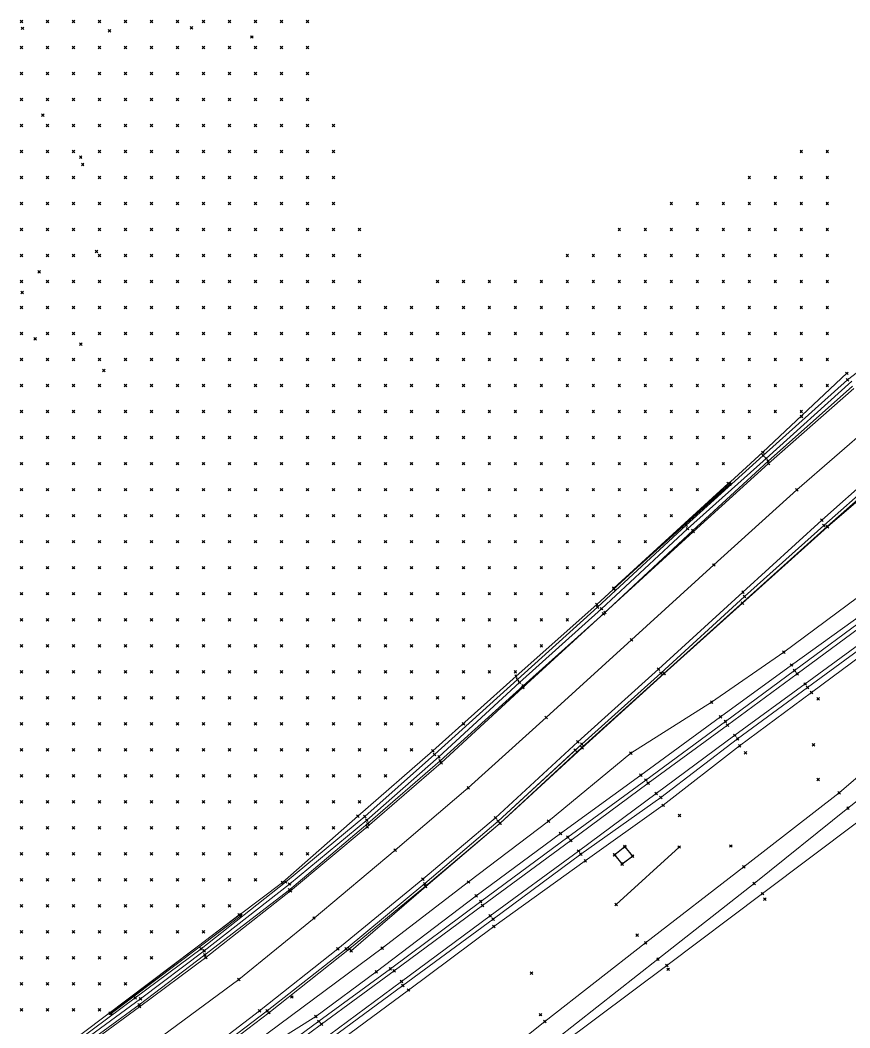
# Model space of a CAD drawing. Header units: metres. Extents: x 441556 to 446409, y 432338 to 461058.
# Drawn here: x 444932.2 to 445027.9, y 443025 to 443141.2 of the extents above; entities that cross this region are included whole.
import ezdxf

# ---------------------------------------------------------------- set-up
doc = ezdxf.new("R2010")
doc.units = ezdxf.units.M
doc.header["$MEASUREMENT"] = 0
doc.header["$PDMODE"] = 35
doc.header["$PDSIZE"] = 0.15
for name, color, linetype, lineweight in [('DTM-BRE-RevN_GRP_ CAROSABIL', 2, 'Continuous', 0), ('DTM-BRE-RevN_GRP_AX', 2, 'Continuous', 0), ('DTM-BRE-RevN_GRP_CALE FERATA', 2, 'Continuous', 0), ('DTM-BRE-RevN_GRP_CAMERA CAMIN', 2, 'Continuous', 0), ('DTM-BRE-RevN_GRP_DRUM PIATRA', 2, 'Continuous', 0), ('DTM-BRE-RevN_GRP_PARAPET METALIC', 2, 'Continuous', 0), ('DTM-BRE-RevN_GRP_SANT BETON JOS', 2, 'Continuous', 0), ('DTM-BRE-RevN_GRP_SANT BETON SUS', 2, 'Continuous', 0), ('DTM-BRE-RevN_GRP_SANT PAMANT SUS', 2, 'Continuous', 0), ('DTM-BRE-RevN_GRP_TALUZ JOS', 2, 'Continuous', 0), ('DTM-BRE-RevN_GRP_TALUZ SUS', 2, 'Continuous', 0), ('DTM-BRE-RevN_GRP_ZID SPRIJIN JOS', 2, 'Continuous', 0), ('DTM-BRE-RevN_GRP_ZID SPRIJIN SUS', 2, 'Continuous', 0), ('DTM-BRE-RevN_YP_RevK_0YP', 1, 'Continuous', 0), ('DTM-BRE-RevN_YP_RevL', 1, 'Continuous', 0), ('DTM-NOK-RevN_LIDAR_co_lidar', 91, 'Continuous', 0), ('DTM-NOK-RevN_RTK', 32, 'Continuous', 0)]:
    doc.layers.add(name, color=color, linetype=linetype, lineweight=lineweight)

msp = doc.modelspace()

# ---------------------------------------------------------------- linework, layer by layer
at = {"layer": 'DTM-BRE-RevN_GRP_ CAROSABIL'}
for p, q in [((445028.401, 443098.752, 347.962), (445018.546, 443090.114, 347.71)), ((445024.696, 443083.575, 347.567), (445034.701, 443092.463, 347.765)), ((445018.546, 443090.114, 347.71), (445009.858, 443082.254, 347.457)), ((445015.609, 443075.267, 347.42), (445024.696, 443083.575, 347.567)), ((445009.858, 443082.254, 347.457), (444999.686, 443072.942, 346.995)), ((445005.855, 443066.386, 347.258), (445015.609, 443075.267, 347.42)), ((444999.686, 443072.942, 346.995), (444990.217, 443064.275, 346.909)), ((444996.559, 443058.008, 347.074), (445005.855, 443066.386, 347.258)), ((444990.217, 443064.275, 346.909), (444980.782, 443055.604, 346.647)), ((444987.052, 443049.267, 346.868), (444996.559, 443058.008, 347.074)), ((444980.782, 443055.604, 346.647), (444972.265, 443048.211, 346.452)), ((444978.679, 443042.182, 346.69), (444987.052, 443049.267, 346.868)), ((444972.265, 443048.211, 346.452), (444963.412, 443040.831, 346.189)), ((444968.876, 443034.161, 346.461), (444978.679, 443042.182, 346.69)), ((444963.412, 443040.831, 346.189), (444953.646, 443033.136, 345.969)), ((444959.831, 443026.999, 346.225), (444968.876, 443034.161, 346.461)), ((444953.646, 443033.136, 345.969), (444945.988, 443027.482, 345.791)), ((444945.988, 443027.482, 345.791), (444936.863, 443020.797, 345.563)), ((444951.012, 443020.296, 345.987), (444959.831, 443026.999, 346.225))]:
    msp.add_line(p, q, dxfattribs=at)
at = {"layer": 'DTM-BRE-RevN_GRP_AX'}
for p, q in [((445031.757, 443095.694, 347.857), (445021.836, 443087.088, 347.669)), ((445021.836, 443087.088, 347.669), (445012.252, 443078.413, 347.421)), ((445012.252, 443078.413, 347.421), (445002.76, 443069.797, 347.208)), ((445002.76, 443069.797, 347.208), (444992.897, 443060.822, 346.944)), ((444992.897, 443060.822, 346.944), (444983.918, 443052.73, 346.738)), ((444983.918, 443052.73, 346.738), (444975.493, 443045.528, 346.542)), ((444975.493, 443045.528, 346.542), (444966.115, 443037.704, 346.289)), ((444966.115, 443037.704, 346.289), (444957.433, 443030.616, 346.086)), ((444957.433, 443030.616, 346.086), (444948.621, 443024.111, 345.885))]:
    msp.add_line(p, q, dxfattribs=at)
at = {"layer": 'DTM-BRE-RevN_GRP_CALE FERATA'}
for p, q in [((445021.851, 443065.869, 339.501), (445031.445, 443072.922, 339.481)), ((445022.769, 443064.692, 339.502), (445032.354, 443071.709, 339.514)), ((445013.821, 443059.94, 339.52), (445021.851, 443065.869, 339.501)), ((445014.68, 443058.771, 339.514), (445022.769, 443064.692, 339.502)), ((445004.676, 443053.241, 339.505), (445013.821, 443059.94, 339.52)), ((445005.6, 443052.07, 339.518), (445014.68, 443058.771, 339.514)), ((444995.759, 443046.652, 339.529), (445004.676, 443053.241, 339.505)), ((444996.632, 443045.431, 339.545), (445005.6, 443052.07, 339.518)), ((444985.561, 443039.148, 339.533), (444995.759, 443046.652, 339.529)), ((444986.436, 443037.946, 339.524), (444996.632, 443045.431, 339.545)), ((444975.358, 443031.615, 339.569), (444985.561, 443039.148, 339.533)), ((444976.223, 443030.39, 339.555), (444986.436, 443037.946, 339.524)), ((444966.976, 443025.472, 339.575), (444975.358, 443031.615, 339.569)), ((444967.884, 443024.24, 339.569), (444976.223, 443030.39, 339.555)), ((444958.774, 443019.409, 339.577), (444966.976, 443025.472, 339.575))]:
    msp.add_line(p, q, dxfattribs=at)
at = {"layer": 'DTM-BRE-RevN_GRP_CAMERA CAMIN'}
for p, q in [((445000.772, 443045.005, 339.013), (445001.963, 443045.967, 339.003)), ((445000.828, 443044.994, 339.542), (445001.983, 443045.895, 339.526)), ((445001.963, 443045.967, 339.003), (445002.884, 443044.827, 339.078)), ((445001.983, 443045.895, 339.526), (445002.848, 443044.843, 339.395)), ((445001.661, 443043.91, 339.089), (445000.772, 443045.005, 339.013)), ((445001.653, 443043.959, 339.383), (445000.828, 443044.994, 339.542)), ((445002.848, 443044.843, 339.395), (445001.653, 443043.959, 339.383)), ((445002.884, 443044.827, 339.078), (445001.661, 443043.91, 339.089))]:
    msp.add_line(p, q, dxfattribs=at)
at = {"layer": 'DTM-BRE-RevN_GRP_DRUM PIATRA'}
for p, q in [((445026.698, 443052.124, 336.24), (445038.333, 443062.17, 336.219)), ((445039.946, 443059.959, 336.203), (445027.722, 443050.382, 336.2)), ((445015.719, 443043.594, 336.335), (445026.698, 443052.124, 336.24)), ((445027.722, 443050.382, 336.2), (445016.893, 443041.686, 336.26)), ((445004.377, 443034.851, 336.362), (445015.719, 443043.594, 336.335)), ((445016.893, 443041.686, 336.26), (445005.8, 443032.949, 336.239)), ((444992.732, 443025.757, 336.356), (445004.377, 443034.851, 336.362)), ((445005.8, 443032.949, 336.239), (444994.039, 443023.726, 336.338)), ((444981.545, 443016.92, 336.433), (444992.732, 443025.757, 336.356))]:
    msp.add_line(p, q, dxfattribs=at)
at = {"layer": 'DTM-BRE-RevN_GRP_PARAPET METALIC'}
for p, q in [((445035.14, 443092.006, 347.7), (445024.949, 443082.965, 347.499)), ((445024.949, 443082.965, 347.499), (445015.792, 443074.766, 347.355)), ((445015.792, 443074.766, 347.355), (445006.134, 443065.933, 347.171)), ((445006.134, 443065.933, 347.171), (444997.017, 443057.762, 346.994)), ((444997.017, 443057.762, 346.994), (444987.368, 443048.87, 346.8)), ((444987.368, 443048.87, 346.8), (444978.898, 443041.666, 346.633)), ((444978.898, 443041.666, 346.633), (444969.836, 443034.156, 346.415)), ((444969.836, 443034.156, 346.415), (444960.699, 443026.994, 346.183)), ((444960.699, 443026.994, 346.183), (444951.23, 443019.806, 345.9))]:
    msp.add_line(p, q, dxfattribs=at)
at = {"layer": 'DTM-BRE-RevN_GRP_SANT BETON JOS'}
for p, q in [((445018.276, 443090.709, 347.258), (445028.158, 443099.611, 347.548)), ((445009.21, 443082.6, 347.006), (445018.276, 443090.709, 347.258)), ((444999.3, 443073.372, 346.748), (445009.21, 443082.6, 347.006)), ((444989.838, 443064.879, 346.525), (444999.3, 443073.372, 346.748)), ((444980.534, 443056.283, 346.235), (444989.838, 443064.879, 346.525)), ((444972.223, 443048.998, 346.044), (444980.534, 443056.283, 346.235)), ((444963.274, 443041.625, 345.79), (444972.223, 443048.998, 346.044)), ((444953.457, 443033.912, 345.576), (444963.274, 443041.625, 345.79)), ((444946.101, 443028.376, 345.403), (444953.457, 443033.912, 345.576)), ((444936.451, 443021.351, 345.135), (444946.101, 443028.376, 345.403))]:
    msp.add_line(p, q, dxfattribs=at)
at = {"layer": 'DTM-BRE-RevN_GRP_SANT BETON SUS'}
for p, q in [((445028.256, 443099.04, 347.829), (445018.516, 443090.397, 347.564)), ((445018.516, 443090.397, 347.564), (445009.826, 443082.399, 347.243)), ((445009.826, 443082.399, 347.243), (444999.508, 443072.79, 347.164)), ((444999.508, 443072.79, 347.164), (444990.259, 443064.47, 346.75)), ((444990.259, 443064.47, 346.75), (444980.655, 443055.818, 346.57)), ((444980.655, 443055.818, 346.57), (444972.313, 443048.585, 346.296)), ((444972.313, 443048.585, 346.296), (444963.298, 443040.95, 345.971)), ((444963.298, 443040.95, 345.971), (444953.512, 443033.444, 345.75)), ((444953.512, 443033.444, 345.75), (444945.956, 443027.696, 345.629)), ((444945.956, 443027.696, 345.629), (444936.765, 443020.999, 345.329))]:
    msp.add_line(p, q, dxfattribs=at)
at = {"layer": 'DTM-BRE-RevN_GRP_SANT PAMANT SUS'}
for p, q in [((445027.659, 443099.765, 347.8), (445029.303, 443101.032, 347.86)), ((445017.944, 443091.043, 347.539), (445027.659, 443099.765, 347.8)), ((445009.039, 443082.993, 347.313), (445017.944, 443091.043, 347.539)), ((444998.826, 443073.555, 347.036), (445009.039, 443082.993, 347.313)), ((444989.578, 443065.21, 346.757), (444998.826, 443073.555, 347.036)), ((444980.018, 443056.55, 346.499), (444989.578, 443065.21, 346.757)), ((444971.973, 443049.413, 346.325), (444980.018, 443056.55, 346.499)), ((444962.81, 443041.857, 346.052), (444971.973, 443049.413, 346.325)), ((444953.095, 443034.158, 345.835), (444962.81, 443041.857, 346.052)), ((444945.475, 443028.516, 345.692), (444953.095, 443034.158, 345.835)), ((444936.324, 443021.709, 345.41), (444945.475, 443028.516, 345.692))]:
    msp.add_line(p, q, dxfattribs=at)
at = {"layer": 'DTM-BRE-RevN_GRP_TALUZ JOS'}
for p, q in [((445027.577, 443100.512, 348.348), (445017.886, 443091.403, 347.851)), ((445017.886, 443091.403, 347.851), (444998.759, 443073.852, 347.192)), ((444998.759, 443073.852, 347.192), (444989.421, 443065.583, 347.156)), ((445021.213, 443066.877, 339.063), (445030.769, 443073.762, 339.038)), ((445023.524, 443063.696, 339.016), (445032.952, 443070.714, 339.032)), ((445013.013, 443060.913, 339.118), (445021.213, 443066.877, 339.063)), ((444989.421, 443065.583, 347.156), (444979.819, 443056.973, 346.881)), ((445015.226, 443057.549, 339.05), (445023.524, 443063.696, 339.016)), ((445003.823, 443054.17, 339.059), (445013.013, 443060.913, 339.118)), ((444979.819, 443056.973, 346.881), (444971.173, 443049.461, 346.522)), ((445006.404, 443050.698, 339.068), (445015.226, 443057.549, 339.05)), ((444994.554, 443047.445, 339.029), (445003.823, 443054.17, 339.059)), ((444997.419, 443044.293, 339.058), (445006.404, 443050.698, 339.068)), ((444971.173, 443049.461, 346.522), (444962.467, 443041.808, 346.242)), ((444984.838, 443040.267, 339.121), (444994.554, 443047.445, 339.029)), ((444986.862, 443036.734, 338.991), (444997.419, 443044.293, 339.058)), ((444962.467, 443041.808, 346.242), (444937.001, 443022.615, 345.546)), ((444973.302, 443031.514, 339.178), (444984.838, 443040.267, 339.121)), ((444977.027, 443029.402, 339.072), (444986.862, 443036.734, 338.991)), ((444966.332, 443026.349, 339.035), (444973.302, 443031.514, 339.178)), ((444968.632, 443023.192, 339.08), (444977.027, 443029.402, 339.072)), ((444957.928, 443021.116, 339.095), (444966.332, 443026.349, 339.035))]:
    msp.add_line(p, q, dxfattribs=at)
at = {"layer": 'DTM-BRE-RevN_GRP_TALUZ SUS'}
for p, q in [((445025.364, 443082.802, 345.274), (445043.339, 443098.37, 345.966)), ((445015.54, 443074.007, 345.354), (445025.364, 443082.802, 345.274)), ((445006.5, 443065.913, 346.917), (445015.54, 443074.007, 345.354)), ((445021.538, 443066.252, 339.302), (445031.157, 443073.347, 339.31)), ((445023.059, 443064.287, 339.304), (445032.689, 443071.376, 339.338)), ((445013.575, 443060.378, 339.335), (445021.538, 443066.252, 339.302)), ((444997.04, 443057.34, 346.943), (445006.5, 443065.913, 346.917)), ((445014.992, 443058.359, 339.319), (445023.059, 443064.287, 339.304)), ((445004.408, 443053.618, 339.323), (445013.575, 443060.378, 339.335)), ((445006.127, 443051.604, 339.322), (445014.992, 443058.359, 339.319)), ((444987.574, 443048.625, 346.728), (444997.04, 443057.34, 346.943)), ((444995.414, 443047.022, 339.336), (445004.408, 443053.618, 339.323)), ((444996.887, 443045.064, 339.355), (445006.127, 443051.604, 339.322)), ((445017.855, 443040.515, 336.142), (445028.857, 443048.78, 336.062)), ((444978.998, 443041.341, 346.538), (444987.574, 443048.625, 346.728)), ((444985.346, 443039.597, 339.329), (444995.414, 443047.022, 339.336)), ((444986.771, 443037.572, 339.344), (444996.887, 443045.064, 339.355)), ((444970.405, 443033.91, 345.438), (444978.998, 443041.341, 346.538)), ((444974.921, 443031.842, 339.405), (444985.346, 443039.597, 339.329)), ((445006.818, 443032.217, 336.099), (445017.855, 443040.515, 336.142)), ((444976.372, 443029.93, 339.382), (444986.771, 443037.572, 339.344)), ((444966.677, 443025.791, 339.382), (444974.921, 443031.842, 339.405)), ((444994.646, 443023.129, 336.12), (445006.818, 443032.217, 336.099)), ((444968.186, 443023.87, 339.381), (444976.372, 443029.93, 339.382)), ((444958.771, 443020.051, 339.446), (444966.677, 443025.791, 339.382))]:
    msp.add_line(p, q, dxfattribs=at)
at = {"layer": 'DTM-BRE-RevN_GRP_ZID SPRIJIN JOS'}
for p, q in [((445000.687, 443075.663, 347.08), (445014.094, 443087.728, 347.422)), ((444942.708, 443026.682, 345.533), (444957.691, 443038.003, 345.976))]:
    msp.add_line(p, q, dxfattribs=at)
at = {"layer": 'DTM-BRE-RevN_GRP_ZID SPRIJIN SUS'}
for p, q in [((445035.338, 443091.706, 347.677), (445025.321, 443082.858, 347.501)), ((445013.911, 443087.813, 349.503), (445000.716, 443075.744, 349.219)), ((445025.321, 443082.858, 347.501), (445006.468, 443065.902, 347.164)), ((445006.468, 443065.902, 347.164), (444997.024, 443057.364, 347.002)), ((444997.024, 443057.364, 347.002), (444987.578, 443048.642, 346.773)), ((444987.578, 443048.642, 346.773), (444978.988, 443041.36, 346.617)), ((444978.988, 443041.36, 346.617), (444970.205, 443034.144, 346.401)), ((444957.47, 443038.057, 347.518), (444942.602, 443026.736, 347.058)), ((444970.205, 443034.144, 346.401), (444960.898, 443026.788, 346.193)), ((444960.898, 443026.788, 346.193), (444951.47, 443019.606, 345.884))]:
    msp.add_line(p, q, dxfattribs=at)
at = {"layer": 'DTM-BRE-RevN_YP_RevK_0YP'}
for p, q in [((445020.337, 443068.352, 339.565), (445030.018, 443075.55, 339.229)), ((445011.994, 443062.597, 340.116), (445020.337, 443068.352, 339.565)), ((445002.683, 443056.722, 339.538), (445011.994, 443062.597, 340.116)), ((444987.368, 443048.87, 346.8), (444996.232, 443057.053, 346.993)), ((444996.232, 443057.053, 346.993), (444997.017, 443057.762, 346.994)), ((444993.17, 443048.878, 338.938), (445002.683, 443056.722, 339.538)), ((444983.934, 443041.858, 339.133), (444993.17, 443048.878, 338.938)), ((444973.963, 443034.219, 340.544), (444983.934, 443041.858, 339.133)), ((444957.313, 443021.863, 339.108), (444973.963, 443034.219, 340.544))]:
    msp.add_line(p, q, dxfattribs=at)
at = {"layer": 'DTM-BRE-RevN_YP_RevL'}
msp.add_line((445000.964, 443039.269, 339.048), (445008.26, 443045.892, 338.671), dxfattribs=at)
at = {"layer": 'DTM-NOK-RevN_LIDAR_co_lidar'}
for p in [(444932.358, 443141.087, 408.028), (444935.358, 443141.087, 407.594), (444938.357, 443141.087, 407.162), (444941.356, 443141.087, 406.661), (444944.356, 443141.087, 406.118), (444947.355, 443141.087, 405.591), (444950.354, 443141.087, 405.096), (444953.354, 443141.087, 404.583), (444956.353, 443141.087, 404.006), (444959.352, 443141.087, 403.172), (444962.352, 443141.087, 401.433), (444965.351, 443141.087, 399.012), (444932.358, 443138.088, 406.951), (444935.358, 443138.088, 406.541), (444938.357, 443138.088, 406.025), (444941.356, 443138.088, 405.605), (444944.356, 443138.088, 405.157), (444947.355, 443138.088, 404.649), (444950.354, 443138.088, 404.277), (444953.354, 443138.088, 403.692), (444956.353, 443138.088, 403.177), (444959.352, 443138.088, 402.34), (444962.352, 443138.088, 400.934), (444965.351, 443138.088, 399.197), (444932.358, 443135.089, 405.876), (444935.358, 443135.089, 405.425), (444938.357, 443135.089, 405.007), (444941.356, 443135.089, 404.626), (444944.356, 443135.089, 404.254), (444947.355, 443135.089, 403.798), (444950.354, 443135.089, 403.39), (444953.354, 443135.089, 402.815), (444956.353, 443135.089, 402.304), (444959.352, 443135.089, 401.119), (444962.352, 443135.089, 399.952), (444965.351, 443135.089, 398.668), (444932.358, 443132.089, 404.793), (444935.358, 443132.089, 404.448), (444938.357, 443132.089, 404.097), (444941.356, 443132.089, 403.658), (444944.356, 443132.089, 403.298), (444947.355, 443132.089, 402.876), (444950.354, 443132.089, 402.483), (444953.354, 443132.089, 402.058), (444956.353, 443132.089, 401.243), (444959.352, 443132.089, 399.883), (444962.352, 443132.089, 398.844), (444965.351, 443132.089, 397.641), (444932.358, 443129.09, 403.738), (444935.358, 443129.09, 403.492), (444938.357, 443129.09, 403.1), (444941.356, 443129.09, 402.712), (444944.356, 443129.09, 402.297), (444947.355, 443129.09, 401.959), (444950.354, 443129.09, 401.669), (444953.354, 443129.09, 401.172), (444956.353, 443129.09, 400.095), (444959.352, 443129.09, 398.883), (444962.352, 443129.09, 397.698), (444965.351, 443129.09, 396.472), (444968.35, 443129.09, 395.16), (444932.358, 443126.091, 402.742), (444935.358, 443126.091, 402.451), (444938.357, 443126.091, 402.127), (444941.356, 443126.091, 401.855), (444944.356, 443126.091, 401.474), (444947.355, 443126.091, 401.037), (444950.354, 443126.091, 400.609), (444953.354, 443126.091, 400.009), (444956.353, 443126.091, 398.879), (444959.352, 443126.091, 397.877), (444962.352, 443126.091, 396.585), (444965.351, 443126.091, 395.327), (444968.35, 443126.091, 394.139), (445022.339, 443126.091, 370.07), (445025.338, 443126.091, 369.46), (444932.358, 443123.091, 401.863), (444935.358, 443123.091, 401.567), (444938.357, 443123.091, 401.351), (444941.356, 443123.091, 401.025), (444944.356, 443123.091, 400.597), (444947.355, 443123.091, 399.855), (444950.354, 443123.091, 399.138), (444953.354, 443123.091, 398.646), (444956.353, 443123.091, 397.626), (444959.352, 443123.091, 396.831), (444962.352, 443123.091, 395.613), (444965.351, 443123.091, 394.301), (444968.35, 443123.091, 393.175), (445016.34, 443123.091, 366.589), (445019.339, 443123.091, 367.436), (445022.339, 443123.091, 367.46), (445025.338, 443123.091, 366.89), (444932.358, 443120.092, 400.987), (444935.358, 443120.092, 400.733), (444938.357, 443120.092, 400.409), (444941.356, 443120.092, 399.993), (444944.356, 443120.092, 399.372), (444947.355, 443120.092, 398.695), (444950.354, 443120.092, 397.924), (444953.354, 443120.092, 397.22), (444956.353, 443120.092, 396.568), (444959.352, 443120.092, 395.861), (444962.352, 443120.092, 394.702), (444965.351, 443120.092, 393.278), (444968.35, 443120.092, 392.243), (445007.342, 443120.092, 362.726), (445010.341, 443120.092, 362.375), (445013.34, 443120.092, 361.516), (445016.34, 443120.092, 363.016), (445019.339, 443120.092, 364.297), (445022.339, 443120.092, 364.628), (445025.338, 443120.092, 364.033), (444932.358, 443117.093, 399.766), (444935.358, 443117.093, 399.545), (444938.357, 443117.093, 399.051), (444941.356, 443117.093, 398.703), (444944.356, 443117.093, 398.172), (444947.355, 443117.093, 397.616), (444950.354, 443117.093, 396.953), (444953.354, 443117.093, 396.235), (444956.353, 443117.093, 395.584), (444959.352, 443117.093, 394.845), (444962.352, 443117.093, 393.653), (444965.351, 443117.093, 392.302), (444968.35, 443117.093, 391.215), (444971.35, 443117.093, 389.883), (445001.343, 443117.093, 366.399), (445004.342, 443117.093, 363.687), (445007.342, 443117.093, 362.134), (445010.341, 443117.093, 361.388), (445013.34, 443117.093, 358.542), (445016.34, 443117.093, 358.734), (445019.339, 443117.093, 360.544), (445022.339, 443117.093, 361.115), (445025.338, 443117.093, 360.445), (444932.358, 443114.093, 398.583), (444935.358, 443114.093, 398.223), (444938.357, 443114.093, 397.888), (444941.356, 443114.093, 397.618), (444944.356, 443114.093, 397.069), (444947.355, 443114.093, 396.667), (444950.354, 443114.093, 396.078), (444953.354, 443114.093, 395.494), (444956.353, 443114.093, 394.815), (444959.352, 443114.093, 394.015), (444962.352, 443114.093, 392.632), (444965.351, 443114.093, 391.378), (444968.35, 443114.093, 390.344), (444971.35, 443114.093, 388.926), (444995.344, 443114.093, 372.385), (444998.344, 443114.093, 369.157), (445001.343, 443114.093, 365.69), (445004.342, 443114.093, 363.086), (445007.342, 443114.093, 361.717), (445010.341, 443114.093, 359.926), (445013.34, 443114.093, 358.114), (445016.34, 443114.093, 356.533), (445019.339, 443114.093, 356.45), (445022.339, 443114.093, 356.942), (445025.338, 443114.093, 356.765), (444932.358, 443111.094, 397.547), (444935.358, 443111.094, 397.164), (444938.357, 443111.094, 396.925), (444941.356, 443111.094, 396.62), (444944.356, 443111.094, 396.132), (444947.355, 443111.094, 395.765), (444950.354, 443111.094, 395.211), (444953.354, 443111.094, 394.647), (444956.353, 443111.094, 393.946), (444959.352, 443111.094, 393.065), (444962.352, 443111.094, 391.75), (444965.351, 443111.094, 390.42), (444968.35, 443111.094, 389.55), (444971.35, 443111.094, 388.388), (444980.348, 443111.094, 382.985), (444983.347, 443111.094, 381.25), (444986.346, 443111.094, 379.258), (444989.346, 443111.094, 376.964), (444992.345, 443111.094, 374.566), (444995.344, 443111.094, 371.914), (444998.344, 443111.094, 368.924), (445001.343, 443111.094, 365.978), (445004.342, 443111.094, 363.261), (445007.342, 443111.094, 361.114), (445010.341, 443111.094, 360.097), (445013.34, 443111.094, 359.301), (445016.34, 443111.094, 356.296), (445019.339, 443111.094, 354.151), (445022.339, 443111.094, 353.136), (445025.338, 443111.094, 353.462), (444932.358, 443108.095, 396.551), (444935.358, 443108.095, 396.249), (444938.357, 443108.095, 395.953), (444941.356, 443108.095, 395.654), (444944.356, 443108.095, 395.38), (444947.355, 443108.095, 394.921), (444950.354, 443108.095, 394.375), (444953.354, 443108.095, 393.813), (444956.353, 443108.095, 393.26), (444959.352, 443108.095, 392.188), (444962.352, 443108.095, 390.78), (444965.351, 443108.095, 389.513), (444968.35, 443108.095, 388.702), (444971.35, 443108.095, 387.807), (444974.349, 443108.095, 386.35), (444977.348, 443108.095, 384.513), (444980.348, 443108.095, 382.53), (444983.347, 443108.095, 380.424), (444986.346, 443108.095, 378.299), (444989.346, 443108.095, 376.16), (444992.345, 443108.095, 373.87), (444995.344, 443108.095, 371.471), (444998.344, 443108.095, 368.86), (445001.343, 443108.095, 366.225), (445004.342, 443108.095, 363.406), (445007.342, 443108.095, 361.382), (445010.341, 443108.095, 359.95), (445013.34, 443108.095, 358.861), (445016.34, 443108.095, 356.972), (445019.339, 443108.095, 354.378), (445022.339, 443108.095, 351.501), (445025.338, 443108.095, 351.029), (444932.358, 443105.095, 395.72), (444935.358, 443105.095, 395.342), (444938.357, 443105.095, 395.014), (444941.356, 443105.095, 394.745), (444944.356, 443105.095, 394.439), (444947.355, 443105.095, 394.032), (444950.354, 443105.095, 393.637), (444953.354, 443105.095, 393.243), (444956.353, 443105.095, 392.346), (444959.352, 443105.095, 390.82), (444962.352, 443105.095, 389.761), (444965.351, 443105.095, 388.734), (444968.35, 443105.095, 387.88), (444971.35, 443105.095, 387.038), (444974.349, 443105.095, 385.708), (444977.348, 443105.095, 384.145), (444980.348, 443105.095, 382.474), (444983.347, 443105.095, 380.57), (444986.346, 443105.095, 378.581), (444989.346, 443105.095, 376.491), (444992.345, 443105.095, 374.184), (444995.344, 443105.095, 371.856), (444998.344, 443105.095, 369.303), (445001.343, 443105.095, 366.462), (445004.342, 443105.095, 363.828), (445007.342, 443105.095, 361.396), (445010.341, 443105.095, 359.667), (445013.34, 443105.095, 358.55), (445016.34, 443105.095, 356.474), (445019.339, 443105.095, 353.78), (445022.339, 443105.095, 351.373), (445025.338, 443105.095, 349.134), (444932.358, 443102.096, 394.533), (444935.358, 443102.096, 394.464), (444938.357, 443102.096, 394.131), (444941.356, 443102.096, 393.94), (444944.356, 443102.096, 393.7), (444947.355, 443102.096, 393.492), (444950.354, 443102.096, 392.931), (444953.354, 443102.096, 392.003), (444956.353, 443102.096, 390.7), (444959.352, 443102.096, 389.795), (444962.352, 443102.096, 388.788), (444965.351, 443102.096, 387.723), (444968.35, 443102.096, 387.044), (444971.35, 443102.096, 386.177), (444974.349, 443102.096, 385.008), (444977.348, 443102.096, 383.4), (444980.348, 443102.096, 381.498), (444983.347, 443102.096, 379.786), (444986.346, 443102.096, 378.251), (444989.346, 443102.096, 376.392), (444992.345, 443102.096, 374.068), (444995.344, 443102.096, 371.768), (444998.344, 443102.096, 369.651), (445001.343, 443102.096, 367.228), (445004.342, 443102.096, 364.769), (445007.342, 443102.096, 362.035), (445010.341, 443102.096, 359.603), (445013.34, 443102.096, 358.046), (445016.34, 443102.096, 355.981), (445019.339, 443102.096, 353.057), (445022.339, 443102.096, 351.037), (445025.338, 443102.096, 349.65), (444932.358, 443099.097, 393.569), (444935.358, 443099.097, 393.573), (444938.357, 443099.097, 393.183), (444941.356, 443099.097, 393.074), (444944.356, 443099.097, 392.949), (444947.355, 443099.097, 392.314), (444950.354, 443099.097, 391.468), (444953.354, 443099.097, 390.666), (444956.353, 443099.097, 389.833), (444959.352, 443099.097, 388.992), (444962.352, 443099.097, 387.525), (444965.351, 443099.097, 386.556), (444968.35, 443099.097, 385.971), (444971.35, 443099.097, 385.177), (444974.349, 443099.097, 384.013), (444977.348, 443099.097, 382.472), (444980.348, 443099.097, 380.582), (444983.347, 443099.097, 378.694), (444986.346, 443099.097, 377.14), (444989.346, 443099.097, 375.589), (444992.345, 443099.097, 373.528), (444995.344, 443099.097, 371.14), (444998.344, 443099.097, 368.82), (445001.343, 443099.097, 366.681), (445004.342, 443099.097, 364.538), (445007.342, 443099.097, 362.09), (445010.341, 443099.097, 359.578), (445013.34, 443099.097, 357.348), (445016.34, 443099.097, 355.049), (445019.339, 443099.097, 352.169), (445022.339, 443099.097, 350.486), (445025.338, 443099.097, 348.724), (444932.358, 443096.097, 392.22), (444935.358, 443096.097, 392.223), (444938.357, 443096.097, 392.008), (444941.356, 443096.097, 391.634), (444944.356, 443096.097, 391.44), (444947.355, 443096.097, 390.881), (444950.354, 443096.097, 390.449), (444953.354, 443096.097, 389.671), (444956.353, 443096.097, 388.889), (444959.352, 443096.097, 387.93), (444962.352, 443096.097, 386.535), (444965.351, 443096.097, 385.591), (444968.35, 443096.097, 384.747), (444971.35, 443096.097, 383.735), (444974.349, 443096.097, 382.508), (444977.348, 443096.097, 381.116), (444980.348, 443096.097, 379.622), (444983.347, 443096.097, 377.847), (444986.346, 443096.097, 376.042), (444989.346, 443096.097, 374.449), (444992.345, 443096.097, 372.527), (444995.344, 443096.097, 370.279), (444998.344, 443096.097, 367.889), (445001.343, 443096.097, 365.568), (445004.342, 443096.097, 363.275), (445007.342, 443096.097, 361.093), (445010.341, 443096.097, 358.501), (445013.34, 443096.097, 356.044), (445016.34, 443096.097, 352.446), (445019.339, 443096.097, 350.234), (445022.339, 443096.097, 348.571), (444932.358, 443093.098, 390.434), (444935.358, 443093.098, 390.921), (444938.357, 443093.098, 390.907), (444941.356, 443093.098, 390.609), (444944.356, 443093.098, 390.313), (444947.355, 443093.098, 389.823), (444950.354, 443093.098, 389.382), (444953.354, 443093.098, 388.815), (444956.353, 443093.098, 387.789), (444959.352, 443093.098, 386.631), (444962.352, 443093.098, 385.486), (444965.351, 443093.098, 384.511), (444968.35, 443093.098, 383.426), (444971.35, 443093.098, 382.318), (444974.349, 443093.098, 381.187), (444977.348, 443093.098, 379.808), (444980.348, 443093.098, 378.265), (444983.347, 443093.098, 376.737), (444986.346, 443093.098, 374.933), (444989.346, 443093.098, 372.859), (444992.345, 443093.098, 370.815), (444995.344, 443093.098, 368.358), (444998.344, 443093.098, 366.102), (445001.343, 443093.098, 364.364), (445004.342, 443093.098, 361.626), (445007.342, 443093.098, 359.555), (445010.341, 443093.098, 357.261), (445013.34, 443093.098, 354.266), (445016.34, 443093.098, 350.49), (444932.358, 443090.099, 388.807), (444935.358, 443090.099, 389.573), (444938.357, 443090.099, 389.715), (444941.356, 443090.099, 389.607), (444944.356, 443090.099, 389.306), (444947.355, 443090.099, 388.908), (444950.354, 443090.099, 388.384), (444953.354, 443090.099, 387.602), (444956.353, 443090.099, 386.449), (444959.352, 443090.099, 385.333), (444962.352, 443090.099, 384.516), (444965.351, 443090.099, 383.421), (444968.35, 443090.099, 382.007), (444971.35, 443090.099, 380.798), (444974.349, 443090.099, 379.752), (444977.348, 443090.099, 378.283), (444980.348, 443090.099, 376.275), (444983.347, 443090.099, 374.399), (444986.346, 443090.099, 372.74), (444989.346, 443090.099, 370.9), (444992.345, 443090.099, 369.009), (444995.344, 443090.099, 366.683), (444998.344, 443090.099, 364.02), (445001.343, 443090.099, 361.837), (445004.342, 443090.099, 359.012), (445007.342, 443090.099, 356.738), (445010.341, 443090.099, 354.889), (445013.34, 443090.099, 351.946), (444932.358, 443087.099, 387.41), (444935.358, 443087.099, 388.236), (444938.357, 443087.099, 388.514), (444941.356, 443087.099, 388.479), (444944.356, 443087.099, 388.352), (444947.355, 443087.099, 387.938), (444950.354, 443087.099, 387.04), (444953.354, 443087.099, 386.163), (444956.353, 443087.099, 384.925), (444959.352, 443087.099, 384.08), (444962.352, 443087.099, 383.588), (444965.351, 443087.099, 382.584), (444968.35, 443087.099, 380.986), (444971.35, 443087.099, 379.443), (444974.349, 443087.099, 378.001), (444977.348, 443087.099, 376.282), (444980.348, 443087.099, 373.695), (444983.347, 443087.099, 371.031), (444986.346, 443087.099, 369.016), (444989.346, 443087.099, 367.172), (444992.345, 443087.099, 365.774), (444995.344, 443087.099, 364.171), (444998.344, 443087.099, 361.11), (445001.343, 443087.099, 358.873), (445004.342, 443087.099, 355.701), (445007.342, 443087.099, 352.441), (445010.341, 443087.099, 350.755), (444932.358, 443084.1, 385.956), (444935.358, 443084.1, 386.953), (444938.357, 443084.1, 387.481), (444941.356, 443084.1, 387.547), (444944.356, 443084.1, 387.147), (444947.355, 443084.1, 386.633), (444950.354, 443084.1, 385.711), (444953.354, 443084.1, 384.543), (444956.353, 443084.1, 383.571), (444959.352, 443084.1, 383.019), (444962.352, 443084.1, 382.835), (444965.351, 443084.1, 381.918), (444968.35, 443084.1, 380.329), (444971.35, 443084.1, 378.281), (444974.349, 443084.1, 376.403), (444977.348, 443084.1, 374.799), (444980.348, 443084.1, 372.367), (444983.347, 443084.1, 369.394), (444986.346, 443084.1, 366.784), (444989.346, 443084.1, 364.357), (444992.345, 443084.1, 362.171), (444995.344, 443084.1, 359.719), (444998.344, 443084.1, 356.793), (445001.343, 443084.1, 354.726), (445004.342, 443084.1, 352.581), (445007.342, 443084.1, 350.091), (444932.358, 443081.101, 384.336), (444935.358, 443081.101, 385.47), (444938.357, 443081.101, 386.119), (444941.356, 443081.101, 385.984), (444944.356, 443081.101, 385.694), (444947.355, 443081.101, 385.206), (444950.354, 443081.101, 384.433), (444953.354, 443081.101, 383.159), (444956.353, 443081.101, 382.398), (444959.352, 443081.101, 382.144), (444962.352, 443081.101, 382.023), (444965.351, 443081.101, 380.987), (444968.35, 443081.101, 379.499), (444971.35, 443081.101, 377.62), (444974.349, 443081.101, 375.488), (444977.348, 443081.101, 373.458), (444980.348, 443081.101, 371.374), (444983.347, 443081.101, 369.031), (444986.346, 443081.101, 366.396), (444989.346, 443081.101, 363.415), (444992.345, 443081.101, 360.336), (444995.344, 443081.101, 357.347), (444998.344, 443081.101, 354.392), (445001.343, 443081.101, 351.927), (445004.342, 443081.101, 349.867), (444932.358, 443078.101, 383.013), (444935.358, 443078.101, 384.224), (444938.357, 443078.101, 384.633), (444941.356, 443078.101, 384.394), (444944.356, 443078.101, 384.108), (444947.355, 443078.101, 383.643), (444950.354, 443078.101, 383.005), (444953.354, 443078.101, 381.729), (444956.353, 443078.101, 381.306), (444959.352, 443078.101, 381.345), (444962.352, 443078.101, 381.099), (444965.351, 443078.101, 379.863), (444968.35, 443078.101, 378.466), (444971.35, 443078.101, 376.993), (444974.349, 443078.101, 375.113), (444977.348, 443078.101, 372.76), (444980.348, 443078.101, 370.409), (444983.347, 443078.101, 368.322), (444986.346, 443078.101, 366.114), (444989.346, 443078.101, 363.172), (444992.345, 443078.101, 359.468), (444995.344, 443078.101, 355.829), (444998.344, 443078.101, 352.473), (445001.343, 443078.101, 349.646), (444932.358, 443075.102, 381.473), (444935.358, 443075.102, 382.59), (444938.357, 443075.102, 382.778), (444941.356, 443075.102, 382.692), (444944.356, 443075.102, 382.601), (444947.355, 443075.102, 382.183), (444950.354, 443075.102, 381.354), (444953.354, 443075.102, 380.466), (444956.353, 443075.102, 380.431), (444959.352, 443075.102, 380.649), (444962.352, 443075.102, 380.188), (444965.351, 443075.102, 378.746), (444968.35, 443075.102, 377.313), (444971.35, 443075.102, 376.056), (444974.349, 443075.102, 374.604), (444977.348, 443075.102, 372.412), (444980.348, 443075.102, 369.781), (444983.347, 443075.102, 367.221), (444986.346, 443075.102, 364.715), (444989.346, 443075.102, 361.741), (444992.345, 443075.102, 357.834), (444995.344, 443075.102, 353.663), (444998.344, 443075.102, 349.935), (444932.358, 443072.103, 379.873), (444935.358, 443072.103, 380.827), (444938.357, 443072.103, 381.008), (444941.356, 443072.103, 381.085), (444944.356, 443072.103, 381.12), (444947.355, 443072.103, 380.352), (444950.354, 443072.103, 379.753), (444953.354, 443072.103, 379.494), (444956.353, 443072.103, 379.777), (444959.352, 443072.103, 379.794), (444962.352, 443072.103, 379.144), (444965.351, 443072.103, 377.607), (444968.35, 443072.103, 376.219), (444971.35, 443072.103, 375.075), (444974.349, 443072.103, 373.742), (444977.348, 443072.103, 371.538), (444980.348, 443072.103, 368.64), (444983.347, 443072.103, 365.422), (444986.346, 443072.103, 361.928), (444989.346, 443072.103, 358.134), (444992.345, 443072.103, 353.947), (444995.344, 443072.103, 350.108), (444932.358, 443069.103, 378.532), (444935.358, 443069.103, 379.219), (444938.357, 443069.103, 379.526), (444941.356, 443069.103, 379.722), (444944.356, 443069.103, 379.469), (444947.355, 443069.103, 378.572), (444950.354, 443069.103, 378.508), (444953.354, 443069.103, 378.792), (444956.353, 443069.103, 379.093), (444959.352, 443069.103, 378.801), (444962.352, 443069.103, 377.997), (444965.351, 443069.103, 376.361), (444968.35, 443069.103, 374.841), (444971.35, 443069.103, 373.383), (444974.349, 443069.103, 371.575), (444977.348, 443069.103, 368.979), (444980.348, 443069.103, 365.587), (444983.347, 443069.103, 361.747), (444986.346, 443069.103, 357.246), (444989.346, 443069.103, 352.722), (444992.345, 443069.103, 349.572), (444932.358, 443066.104, 377.026), (444935.358, 443066.104, 377.613), (444938.357, 443066.104, 377.969), (444941.356, 443066.104, 378.288), (444944.356, 443066.104, 377.821), (444947.355, 443066.104, 377.427), (444950.354, 443066.104, 377.699), (444953.354, 443066.104, 378.089), (444956.353, 443066.104, 378.076), (444959.352, 443066.104, 377.361), (444962.352, 443066.104, 376.361), (444965.351, 443066.104, 374.551), (444968.35, 443066.104, 372.707), (444971.35, 443066.104, 370.65), (444974.349, 443066.104, 367.933), (444977.348, 443066.104, 364.641), (444980.348, 443066.104, 360.703), (444983.347, 443066.104, 356.72), (444986.346, 443066.104, 352.341), (444989.346, 443066.104, 348.349), (444932.358, 443063.104, 375.307), (444935.358, 443063.104, 376.1), (444938.357, 443063.104, 376.38), (444941.356, 443063.104, 376.672), (444944.356, 443063.104, 376.56), (444947.355, 443063.104, 376.723), (444950.354, 443063.104, 377.082), (444953.354, 443063.104, 377.126), (444956.353, 443063.104, 376.419), (444959.352, 443063.104, 375.05), (444962.352, 443063.104, 373.758), (444965.351, 443063.104, 372.155), (444968.35, 443063.104, 370.349), (444971.35, 443063.104, 368.228), (444974.349, 443063.104, 365.011), (444977.348, 443063.104, 361.053), (444980.348, 443063.104, 356.33), (444983.347, 443063.104, 351.89), (444932.358, 443060.105, 373.758), (444935.358, 443060.105, 374.689), (444938.357, 443060.105, 375.073), (444941.356, 443060.105, 375.4), (444944.356, 443060.105, 375.782), (444947.355, 443060.105, 375.974), (444950.354, 443060.105, 375.987), (444953.354, 443060.105, 375.456), (444956.353, 443060.105, 374.176), (444959.352, 443060.105, 372.183), (444962.352, 443060.105, 370.408), (444965.351, 443060.105, 368.961), (444968.35, 443060.105, 367.474), (444971.35, 443060.105, 365.862), (444974.349, 443060.105, 362.825), (444977.348, 443060.105, 357.953), (444980.348, 443060.105, 352.445), (444983.347, 443060.105, 348.262), (444932.358, 443057.106, 372.55), (444935.358, 443057.106, 373.501), (444938.357, 443057.106, 374.23), (444941.356, 443057.106, 374.746), (444944.356, 443057.106, 374.879), (444947.355, 443057.106, 374.394), (444950.354, 443057.106, 373.909), (444953.354, 443057.106, 372.925), (444956.353, 443057.106, 371.767), (444959.352, 443057.106, 369.443), (444962.352, 443057.106, 367.059), (444965.351, 443057.106, 364.93), (444968.35, 443057.106, 363.431), (444971.35, 443057.106, 362.118), (444974.349, 443057.106, 358.598), (444977.348, 443057.106, 352.648), (444932.358, 443054.106, 371.669), (444935.358, 443054.106, 372.815), (444938.357, 443054.106, 373.658), (444941.356, 443054.106, 373.653), (444944.356, 443054.106, 372.901), (444947.355, 443054.106, 371.407), (444950.354, 443054.106, 370.99), (444953.354, 443054.106, 370.535), (444956.353, 443054.106, 369.32), (444959.352, 443054.106, 366.764), (444962.352, 443054.106, 363.877), (444965.351, 443054.106, 361.487), (444968.35, 443054.106, 359.625), (444971.35, 443054.106, 357.518), (444974.349, 443054.106, 352.805), (444932.358, 443051.107, 370.223), (444935.358, 443051.107, 371.759), (444938.357, 443051.107, 372.22), (444941.356, 443051.107, 371.187), (444944.356, 443051.107, 370.004), (444947.355, 443051.107, 367.709), (444950.354, 443051.107, 367.289), (444953.354, 443051.107, 367.406), (444956.353, 443051.107, 366.171), (444959.352, 443051.107, 362.839), (444962.352, 443051.107, 359.503), (444965.351, 443051.107, 357.41), (444968.35, 443051.107, 354.947), (444971.35, 443051.107, 351.318), (444932.358, 443048.108, 368.441), (444935.358, 443048.108, 369.662), (444938.357, 443048.108, 369.546), (444941.356, 443048.108, 367.757), (444944.356, 443048.108, 366.706), (444947.355, 443048.108, 365.24), (444950.354, 443048.108, 363.464), (444953.354, 443048.108, 362.177), (444956.353, 443048.108, 360.878), (444959.352, 443048.108, 358.336), (444962.352, 443048.108, 354.945), (444965.351, 443048.108, 352.097), (444968.35, 443048.108, 349.062), (444932.358, 443045.108, 366.264), (444935.358, 443045.108, 367.415), (444938.357, 443045.108, 366.693), (444941.356, 443045.108, 364.369), (444944.356, 443045.108, 363.037), (444947.355, 443045.108, 362.38), (444950.354, 443045.108, 361.175), (444953.354, 443045.108, 359.291), (444956.353, 443045.108, 356.843), (444959.352, 443045.108, 354.919), (444962.352, 443045.108, 351.166), (444965.351, 443045.108, 348.031), (444932.358, 443042.109, 363.74), (444935.358, 443042.109, 364.831), (444938.357, 443042.109, 363.133), (444941.356, 443042.109, 361.006), (444944.356, 443042.109, 359.641), (444947.355, 443042.109, 358.23), (444950.354, 443042.109, 358.295), (444953.354, 443042.109, 356.608), (444956.353, 443042.109, 353.878), (444959.352, 443042.109, 350.35), (444932.358, 443039.11, 361.608), (444935.358, 443039.11, 361.289), (444938.357, 443039.11, 360.848), (444941.356, 443039.11, 358.448), (444944.356, 443039.11, 356.599), (444947.355, 443039.11, 355.135), (444950.354, 443039.11, 353.345), (444953.354, 443039.11, 351.459), (444956.353, 443039.11, 349.194), (444932.358, 443036.11, 359.678), (444935.358, 443036.11, 358.481), (444938.357, 443036.11, 356.84), (444941.356, 443036.11, 355.045), (444944.356, 443036.11, 354.025), (444947.355, 443036.11, 351.081), (444950.354, 443036.11, 349.551), (444953.354, 443036.11, 347.495), (444932.358, 443033.111, 358.923), (444935.358, 443033.111, 356.694), (444938.357, 443033.111, 355.24), (444941.356, 443033.111, 353.113), (444944.356, 443033.111, 351.227), (444947.355, 443033.111, 348.05), (444932.358, 443030.112, 358.126), (444935.358, 443030.112, 356.112), (444938.357, 443030.112, 355.258), (444941.356, 443030.112, 351.31), (444944.356, 443030.112, 347.767), (444932.358, 443027.112, 357.739), (444935.358, 443027.112, 354.736), (444938.357, 443027.112, 348.45), (444941.356, 443027.112, 346.551)]:
    msp.add_point(p, dxfattribs=at)
at = {"layer": 'DTM-NOK-RevN_RTK'}
for p in [(444932.467, 443140.293, 407.793), (444942.522, 443140.012, 406.021), (444951.97, 443140.347, 404.519), (444958.948, 443139.297, 403.037), (444934.813, 443130.282, 403.9), (444939.195, 443125.452, 401.906), (444939.424, 443124.595, 401.692), (444941.032, 443114.55, 397.842), (444934.391, 443112.211, 397.744), (444932.432, 443109.818, 397.01), (444933.956, 443104.481, 395.229), (444939.2, 443103.876, 394.655), (444941.854, 443100.841, 393.735), (445027.577, 443100.512, 348.348), (445027.659, 443099.765, 347.8), (445022.36, 443095.529, 348.187), (445017.886, 443091.403, 347.851), (445017.944, 443091.043, 347.539), (445018.276, 443090.709, 347.258), (445018.516, 443090.397, 347.564), (445018.546, 443090.114, 347.71), (445013.911, 443087.813, 349.503), (445014.094, 443087.728, 347.422), (445021.836, 443087.088, 347.669), (445024.696, 443083.575, 347.567), (445009.039, 443082.993, 347.313), (445009.21, 443082.6, 347.006), (445009.826, 443082.399, 347.243), (445009.858, 443082.254, 347.457), (445024.949, 443082.965, 347.499), (445025.321, 443082.858, 347.501), (445025.364, 443082.802, 345.274), (445012.252, 443078.413, 347.421), (445000.687, 443075.663, 347.08), (445000.716, 443075.744, 349.219), (445015.609, 443075.267, 347.42), (445015.792, 443074.766, 347.355), (444998.759, 443073.852, 347.192), (444998.826, 443073.555, 347.036), (444999.3, 443073.372, 346.748), (445015.54, 443074.007, 345.354), (444999.508, 443072.79, 347.164), (444999.686, 443072.942, 346.995), (445002.76, 443069.797, 347.208), (445020.337, 443068.352, 339.565), (445005.855, 443066.386, 347.258), (445021.213, 443066.877, 339.063), (445021.538, 443066.252, 339.302), (444989.421, 443065.583, 347.156), (444989.578, 443065.21, 346.757), (444989.838, 443064.879, 346.525), (445006.134, 443065.933, 347.171), (445006.468, 443065.902, 347.164), (445006.5, 443065.913, 346.917), (445021.851, 443065.869, 339.501), (444990.217, 443064.275, 346.909), (444990.259, 443064.47, 346.75), (445022.769, 443064.692, 339.502), (445023.059, 443064.287, 339.304), (445023.524, 443063.696, 339.016), (445011.994, 443062.597, 340.116), (445024.279, 443062.963, 338.934), (444992.897, 443060.822, 346.944), (445013.013, 443060.913, 339.118), (445013.575, 443060.378, 339.335), (445013.821, 443059.94, 339.52), (444996.559, 443058.008, 347.074), (445014.68, 443058.771, 339.514), (445014.992, 443058.359, 339.319), (444979.819, 443056.973, 346.881), (444996.232, 443057.053, 346.993), (444997.017, 443057.762, 346.994), (444997.024, 443057.364, 347.002), (444997.04, 443057.34, 346.943), (445002.683, 443056.722, 339.538), (445015.226, 443057.549, 339.05), (445015.902, 443056.749, 338.888), (445023.76, 443057.662, 337.071), (444980.018, 443056.55, 346.499), (444980.534, 443056.283, 346.235), (444980.655, 443055.818, 346.57), (444980.782, 443055.604, 346.647), (445003.823, 443054.17, 339.059), (445004.408, 443053.618, 339.323), (445004.676, 443053.241, 339.505), (445024.295, 443053.687, 336.389), (444983.918, 443052.73, 346.738), (445005.6, 443052.07, 339.518), (445026.698, 443052.124, 336.24), (445006.127, 443051.604, 339.322), (445006.404, 443050.698, 339.068), (445027.722, 443050.382, 336.2), (444971.173, 443049.461, 346.522), (444971.973, 443049.413, 346.325), (444972.223, 443048.998, 346.044), (444972.313, 443048.585, 346.296), (444987.052, 443049.267, 346.868), (444987.368, 443048.87, 346.8), (444987.574, 443048.625, 346.728), (444987.578, 443048.642, 346.773), (444993.17, 443048.878, 338.938), (445008.297, 443049.522, 339.084), (444972.265, 443048.211, 346.452), (444994.554, 443047.445, 339.029), (444995.414, 443047.022, 339.336), (444995.759, 443046.652, 339.529), (444975.493, 443045.528, 346.542), (444996.632, 443045.431, 339.545), (445001.963, 443045.967, 339.003), (445001.983, 443045.895, 339.526), (445008.26, 443045.892, 338.671), (445014.217, 443046.008, 336.831), (444996.887, 443045.064, 339.355), (444997.419, 443044.293, 339.058), (445000.772, 443045.005, 339.013), (445000.828, 443044.994, 339.542), (445001.653, 443043.959, 339.383), (445001.661, 443043.91, 339.089), (445002.848, 443044.843, 339.395), (445002.884, 443044.827, 339.078), (445015.719, 443043.594, 336.335), (444962.467, 443041.808, 346.242), (444962.81, 443041.857, 346.052), (444963.274, 443041.625, 345.79), (444978.679, 443042.182, 346.69), (444978.898, 443041.666, 346.633), (444983.934, 443041.858, 339.133), (445016.893, 443041.686, 336.26), (444963.298, 443040.95, 345.971), (444963.412, 443040.831, 346.189), (444978.988, 443041.36, 346.617), (444978.998, 443041.341, 346.538), (445017.855, 443040.515, 336.142), (444984.838, 443040.267, 339.121), (444985.346, 443039.597, 339.329), (445000.964, 443039.269, 339.048), (445018.131, 443039.89, 335.788), (444985.561, 443039.148, 339.533), (444957.47, 443038.057, 347.518), (444957.691, 443038.003, 345.976), (444966.115, 443037.704, 346.289), (444986.436, 443037.946, 339.524), (444986.771, 443037.572, 339.344), (444986.862, 443036.734, 338.991), (445003.399, 443035.718, 336.625), (445004.377, 443034.851, 336.362), (444953.095, 443034.158, 345.835), (444953.457, 443033.912, 345.576), (444968.876, 443034.161, 346.461), (444969.836, 443034.156, 346.415), (444970.205, 443034.144, 346.401), (444970.405, 443033.91, 345.438), (444973.963, 443034.219, 340.544), (444953.512, 443033.444, 345.75), (444953.646, 443033.136, 345.969), (445005.8, 443032.949, 336.239), (444973.302, 443031.514, 339.178), (444974.921, 443031.842, 339.405), (444975.358, 443031.615, 339.569), (444991.209, 443031.356, 339.119), (445006.818, 443032.217, 336.099), (445006.97, 443031.789, 335.895), (444957.433, 443030.616, 346.086), (444976.223, 443030.39, 339.555), (444976.372, 443029.93, 339.382), (444977.027, 443029.402, 339.072), (444945.475, 443028.516, 345.692), (444945.956, 443027.696, 345.629), (444946.101, 443028.376, 345.403), (444963.559, 443028.599, 341.274), (444942.602, 443026.736, 347.058), (444942.708, 443026.682, 345.533), (444945.988, 443027.482, 345.791), (444959.831, 443026.999, 346.225), (444960.699, 443026.994, 346.183), (444960.898, 443026.788, 346.193), (444992.242, 443026.556, 336.715), (444966.332, 443026.349, 339.035), (444966.677, 443025.791, 339.382), (444966.976, 443025.472, 339.575), (444992.732, 443025.757, 336.356)]:
    msp.add_point(p, dxfattribs=at)

doc.saveas('drawing.dxf')
